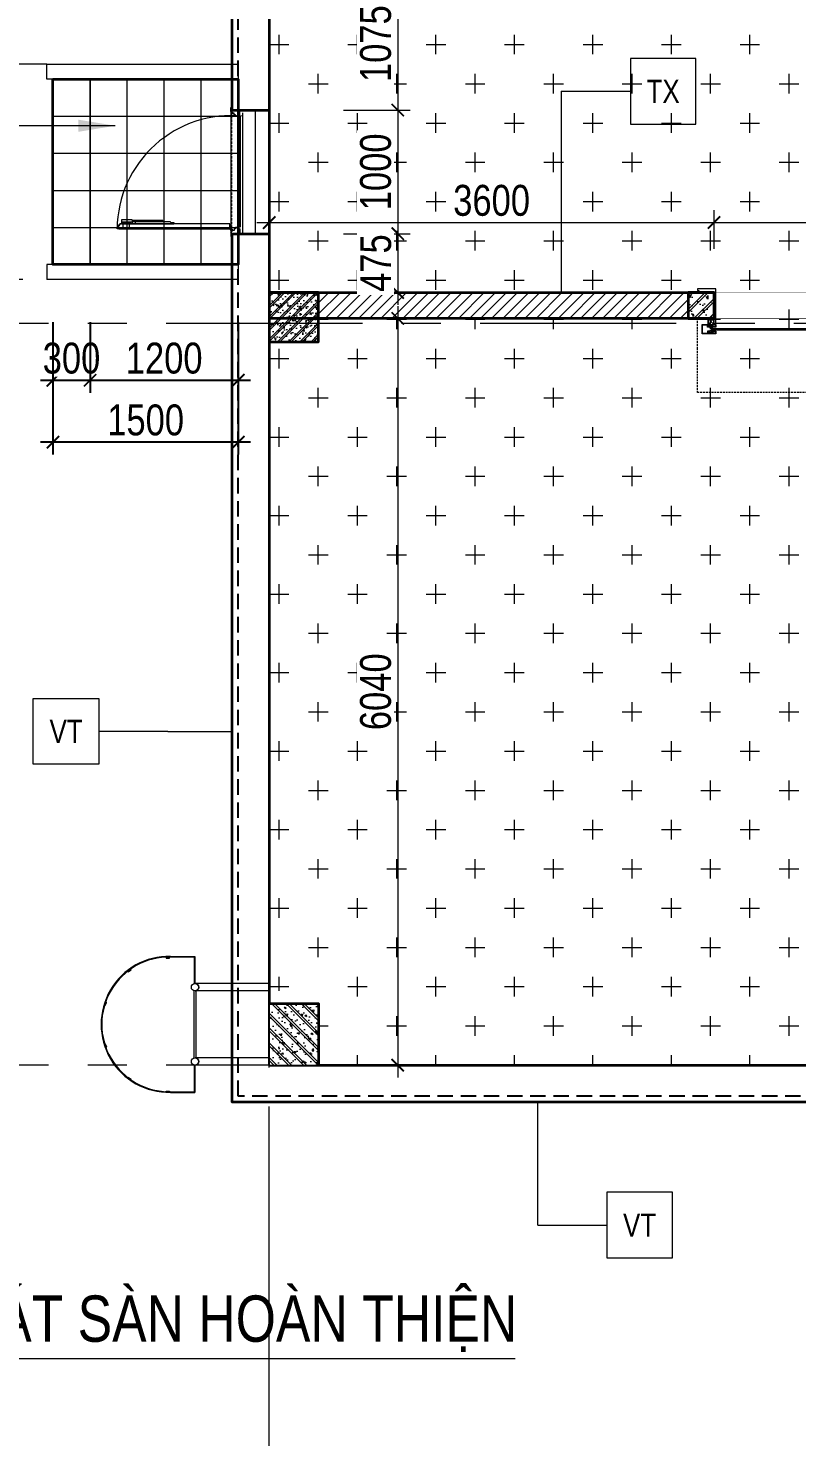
# Model space of a CAD drawing. Header units: millimetres. Extents: x -547695 to 905972, y -1055718 to 167349.
# Drawn here: x -527020 to -520799, y -895293 to -883900 of the extents above; entities that cross this region are included whole.
import ezdxf
from ezdxf.enums import TextEntityAlignment as Align
from ezdxf.xclip import XClip

# ---------------------------------------------------------------- set-up
doc = ezdxf.new("R2010")
doc.units = ezdxf.units.MM
doc.header["$XCLIPFRAME"] = 0
for name, pattern in [('$0$BASE-A0$0$HIDDEN', [0.375, 0.25, -0.125]), ('CENTER', [50.8, 31.75, -6.35, 6.35, -6.35]), ('XR-MB (+8.000)$0$$0$BASE-A0$0$HIDDEN', [0.375, 0.25, -0.125]), ('XR-MBT1$0$HID', [2.3, 1.5, -0.8]), ('XR-THANG LONG$0$CellPin- Chi Thang sat len mai$0$CellPin- Chi Thang sat len mai$0$XKITLINE00', [0])]:
    doc.linetypes.add(name, pattern=pattern)
doc.layers.get('DEFPOINTS').update_dxf_attribs({"color": 1, "lineweight": 25})
doc.layers.add('8', color=8, linetype='Continuous')
doc.layers.add('S-DIM', color=8, linetype='Continuous')
for name, color, linetype, lineweight in [('A-COLS', 9, 'Continuous', 9), ('A-DIMS', 8, 'Continuous', 9), ('A-DOOR', 142, 'Continuous', 9), ('A-EQPM', 127, 'Continuous', 9), ('A-GRID', 250, 'CENTER', 15), ('A-HEVY', 111, 'Continuous', 35), ('A-PATT', 252, 'Continuous', 9), ('A-SYMBOLS', 10, 'Continuous', 13), ('A-WALL', 12, 'Continuous', 13), ('HATCH', 159, 'Continuous', 0), ('XR-MB (+8.000)$0$chi dan', 8, 'Continuous', 9), ('XR-MB (+8.000)$0$DIM TAN', 169, 'Continuous', 13), ('XR-MB (+8.000)$0$net khung', 2, 'Continuous', 13), ('XR-MB (+8.000)$0$phu kien ngoai cua', 4, 'Continuous', 5)]:
    doc.layers.add(name, color=color, linetype=linetype, lineweight=lineweight)
doc.styles.add('VTK _ Arial_2.5 mm', font='arial.ttf', dxfattribs={"width": 0.8})
doc.styles.add('VTK_Arial', font='arial.ttf', dxfattribs={"width": 0.8})
doc.dimstyles.new('A-2.5-DIM100', dxfattribs={"dimscale": 100, "dimtxt": 2.5, "dimasz": 1, "dimexe": 1, "dimexo": 0, "dimgap": 0.5, "dimtad": 1, "dimdec": 0, "dimzin": 12, "dimdsep": 46, "dimtxsty": 'VTK_Arial', "dimblk": 'ARCHTICK', "dimcen": 0, "dimdle": 1, "dimclrd": 256, "dimclre": 256, "dimclrt": 7, "dimadec": 1, "dimazin": 3, "dimtfac": 1, "dimtdec": 0, "dimtmove": 0, "dimatfit": 2, "dimfxl": 20, "dimtfill": 1, "dimtolj": 1, "dimtzin": 0, "dimlwd": -1, "dimlwe": -1, "dimarcsym": 0})

# ---------------------------------------------------------------- blocks, each defined once
blk = doc.blocks.new('*U285')
blk.add_lwpolyline([(-11, 0), (-11, 10.68), (-11, 13.27)])
blk.add_wipeout([(3.54, 3.54), (-3.54, 3.54), (-3.54, -3.54), (3.54, -3.54)])
blk.add_lwpolyline([(3.54, 3.54), (-3.54, 3.54), (-3.54, -3.54), (3.54, -3.54)], close=True)
blk.add_lwpolyline([(-11, 0), (-3.54, 0)])
at = {"color": 7, "style": 'VTK _ Arial_2.5 mm', "width": 0.8, "flags": 8}
blk.add_attdef('SYMBOL', text='', height=2.5, dxfattribs=at).set_placement((0, 0), align=Align.MIDDLE_CENTER)
blk = doc.blocks.new('*U287')
blk.add_lwpolyline([(-11, 0), (-11, -19.13), (-11, -21.72)])
blk.add_wipeout([(3.54, 3.54), (-3.54, 3.54), (-3.54, -3.54), (3.54, -3.54)])
blk.add_lwpolyline([(3.54, 3.54), (-3.54, 3.54), (-3.54, -3.54), (3.54, -3.54)], close=True)
blk.add_lwpolyline([(-11, 0), (-3.54, 0)])
at = {"color": 7, "style": 'VTK _ Arial_2.5 mm', "width": 0.8, "flags": 8}
blk.add_attdef('SYMBOL', text='', height=2.5, dxfattribs=at).set_placement((0, 0), align=Align.MIDDLE_CENTER)
blk = doc.blocks.new('*U288')
blk.add_lwpolyline([(-11, 0), (-15.35, 0), (-17.93, 0)])
blk.add_wipeout([(3.54, 3.54), (-3.54, 3.54), (-3.54, -3.54), (3.54, -3.54)])
blk.add_lwpolyline([(3.54, 3.54), (-3.54, 3.54), (-3.54, -3.54), (3.54, -3.54)], close=True)
blk.add_lwpolyline([(-11, 0), (-3.54, 0)])
at = {"color": 7, "style": 'VTK _ Arial_2.5 mm', "width": 0.8, "flags": 8}
blk.add_attdef('SYMBOL', text='', height=2.5, dxfattribs=at).set_placement((0, 0), align=Align.MIDDLE_CENTER)
blk = doc.blocks.new('_ARCHTICK')
at = {"color": 0, "linetype": 'ByBlock', "const_width": 0.15}
blk.add_lwpolyline([(-0.5, -0.5), (0.5, 0.5)], dxfattribs=at)
blk = doc.blocks.new('*D356')
at = {"layer": 'A-DIMS', "transparency": 16777216}
for p, q in [((-524029, -883387), (-524029, -884662)), ((-524469, -883487), (-523929, -883487)), ((-524469, -884562), (-523929, -884562))]:
    blk.add_line(p, q, dxfattribs=at)
at = {"layer": 'DEFPOINTS', "color": 0, "transparency": 16777216}
for p in [(-524469, -883487), (-524469, -884562), (-524029, -884562)]:
    blk.add_point(p, dxfattribs=at)
at = {"layer": 'A-DIMS', "transparency": 16777216, "xscale": 100, "yscale": 100, "zscale": 100}
for p, rotation in [((-524029, -883487), 90), ((-524029, -884562), 270)]:
    blk.add_blockref('_ARCHTICK', p, dxfattribs=dict(at, rotation=rotation))
at = {"layer": 'A-DIMS', "color": 7, "transparency": 16777216, "insert": (-524207, -884025), "char_height": 250, "attachment_point": 5, "rotation": 90, "style": 'VTK_Arial', "bg_fill": 3, "box_fill_scale": 1.1, "bg_fill_color": 257, "bg_fill_transparency": 0}
blk.add_mtext('\\A1;1075', dxfattribs=at)
blk = doc.blocks.new('*D357')
at = {"layer": 'A-DIMS', "transparency": 16777216}
for p, q in [((-524029, -884462), (-524029, -885662)), ((-524469, -884562), (-523929, -884562)), ((-524469, -885562), (-523929, -885562))]:
    blk.add_line(p, q, dxfattribs=at)
at = {"layer": 'DEFPOINTS', "color": 0, "transparency": 16777216}
for p in [(-524469, -884562), (-524469, -885562), (-524029, -885562)]:
    blk.add_point(p, dxfattribs=at)
at = {"layer": 'A-DIMS', "transparency": 16777216, "xscale": 100, "yscale": 100, "zscale": 100}
for p, rotation in [((-524029, -884562), 90), ((-524029, -885562), 270)]:
    blk.add_blockref('_ARCHTICK', p, dxfattribs=dict(at, rotation=rotation))
at = {"layer": 'A-DIMS', "color": 7, "transparency": 16777216, "insert": (-524207, -885062), "char_height": 250, "attachment_point": 5, "rotation": 90, "style": 'VTK_Arial', "bg_fill": 3, "box_fill_scale": 1.1, "bg_fill_color": 257, "bg_fill_transparency": 0}
blk.add_mtext('\\A1;1000', dxfattribs=at)
blk = doc.blocks.new('*D358')
at = {"layer": 'A-DIMS', "transparency": 16777216}
for p, q in [((-524029, -885462), (-524029, -886137)), ((-524469, -885562), (-523929, -885562)), ((-524469, -886037), (-523929, -886037))]:
    blk.add_line(p, q, dxfattribs=at)
at = {"layer": 'DEFPOINTS', "color": 0, "transparency": 16777216}
for p in [(-524469, -885562), (-524469, -886037)]:
    blk.add_point(p, dxfattribs=at)
at = {"layer": 'A-DIMS', "transparency": 16777216, "xscale": 100, "yscale": 100, "zscale": 100}
for p, rotation in [((-524029, -885562), 90), ((-524029, -886037), 270)]:
    blk.add_blockref('_ARCHTICK', p, dxfattribs=dict(at, rotation=rotation))
at = {"layer": 'A-DIMS', "color": 7, "transparency": 16777216, "insert": (-524206, -885800), "char_height": 250, "attachment_point": 5, "rotation": 90, "style": 'VTK_Arial', "bg_fill": 3, "box_fill_scale": 1.1, "bg_fill_color": 257, "bg_fill_transparency": 0}
blk.add_mtext('\\A1;475', dxfattribs=at)
at = {"layer": 'DEFPOINTS', "color": 0, "transparency": 16777216}
blk.add_point((-524029, -886037), dxfattribs=at)
blk = doc.blocks.new('*D360')
at = {"layer": 'A-DIMS', "transparency": 16777216}
for p, q in [((-525069, -885685), (-525069, -885372)), ((-521469, -885685), (-521469, -885372)), ((-525169, -885472), (-521369, -885472))]:
    blk.add_line(p, q, dxfattribs=at)
at = {"layer": 'DEFPOINTS', "color": 0, "transparency": 16777216}
for p in [(-521469, -885472), (-525069, -885685), (-521469, -885685)]:
    blk.add_point(p, dxfattribs=at)
at = {"layer": 'A-DIMS', "transparency": 16777216, "xscale": 100, "yscale": 100, "zscale": 100, "rotation": 180}
blk.add_blockref('_ARCHTICK', (-525069, -885472), dxfattribs=at)
at = {"layer": 'A-DIMS', "transparency": 16777216, "xscale": 100, "yscale": 100, "zscale": 100}
blk.add_blockref('_ARCHTICK', (-521469, -885472), dxfattribs=at)
at = {"layer": 'A-DIMS', "color": 7, "transparency": 16777216, "insert": (-523269, -885294), "char_height": 250, "attachment_point": 5, "style": 'VTK_Arial', "bg_fill": 3, "box_fill_scale": 1.1, "bg_fill_color": 257, "bg_fill_transparency": 0}
blk.add_mtext('\\A1;3600', dxfattribs=at)
blk = doc.blocks.new('*D361')
at = {"layer": 'A-DIMS', "transparency": 16777216}
for p, q in [((-521469, -885685), (-521469, -885372)), ((-517469, -885685), (-517469, -885372)), ((-521569, -885472), (-517369, -885472))]:
    blk.add_line(p, q, dxfattribs=at)
at = {"layer": 'DEFPOINTS', "color": 0, "transparency": 16777216}
for p in [(-517469, -885472), (-521469, -885685), (-517469, -885685)]:
    blk.add_point(p, dxfattribs=at)
at = {"layer": 'A-DIMS', "transparency": 16777216, "xscale": 100, "yscale": 100, "zscale": 100, "rotation": 180}
blk.add_blockref('_ARCHTICK', (-521469, -885472), dxfattribs=at)
at = {"layer": 'A-DIMS', "transparency": 16777216, "xscale": 100, "yscale": 100, "zscale": 100}
blk.add_blockref('_ARCHTICK', (-517469, -885472), dxfattribs=at)
at = {"layer": 'A-DIMS', "color": 7, "transparency": 16777216, "insert": (-519469, -885294), "char_height": 250, "attachment_point": 5, "style": 'VTK_Arial', "bg_fill": 3, "box_fill_scale": 1.1, "bg_fill_color": 257, "bg_fill_transparency": 0}
blk.add_mtext('\\A1;4000', dxfattribs=at)
blk = doc.blocks.new('*D368')
at = {"layer": 'A-DIMS', "transparency": 16777216}
for p, q in [((-524029, -886147), (-524029, -892387)), ((-524469, -886247), (-523929, -886247)), ((-524469, -892287), (-523929, -892287))]:
    blk.add_line(p, q, dxfattribs=at)
at = {"layer": 'DEFPOINTS', "color": 0, "transparency": 16777216}
for p in [(-524469, -886247), (-524469, -892287), (-524029, -892287)]:
    blk.add_point(p, dxfattribs=at)
at = {"layer": 'A-DIMS', "transparency": 16777216, "xscale": 100, "yscale": 100, "zscale": 100}
for p, rotation in [((-524029, -886247), 90), ((-524029, -892287), 270)]:
    blk.add_blockref('_ARCHTICK', p, dxfattribs=dict(at, rotation=rotation))
at = {"layer": 'A-DIMS', "color": 7, "transparency": 16777216, "insert": (-524207, -889267), "char_height": 250, "attachment_point": 5, "rotation": 90, "style": 'VTK_Arial', "bg_fill": 3, "box_fill_scale": 1.1, "bg_fill_color": 257, "bg_fill_transparency": 0}
blk.add_mtext('\\A1;6040', dxfattribs=at)
blk = doc.blocks.new('*D398')
at = {"layer": 'DEFPOINTS', "color": 0, "transparency": 16777216}
for p in [(-526819, -886279), (-526519, -886279)]:
    blk.add_point(p, dxfattribs=at)
at = {"layer": 'S-DIM', "transparency": 16777216}
for p, q in [((-526819, -886279), (-526819, -886848)), ((-526519, -886279), (-526519, -886848)), ((-526919, -886748), (-526419, -886748))]:
    blk.add_line(p, q, dxfattribs=at)
at = {"layer": 'S-DIM', "transparency": 16777216, "xscale": 100, "yscale": 100, "zscale": 100, "rotation": 180}
blk.add_blockref('_ARCHTICK', (-526819, -886748), dxfattribs=at)
at = {"layer": 'S-DIM', "transparency": 16777216, "xscale": 100, "yscale": 100, "zscale": 100}
blk.add_blockref('_ARCHTICK', (-526519, -886748), dxfattribs=at)
at = {"layer": 'S-DIM', "color": 7, "transparency": 16777216, "insert": (-526669, -886570), "char_height": 250, "attachment_point": 5, "style": 'VTK_Arial', "bg_fill": 3, "box_fill_scale": 1.1, "bg_fill_color": 257, "bg_fill_transparency": 0}
blk.add_mtext('\\A1;300', dxfattribs=at)
at = {"layer": 'DEFPOINTS', "color": 0, "transparency": 16777216}
blk.add_point((-526519, -886748), dxfattribs=at)
blk = doc.blocks.new('*D399')
at = {"layer": 'DEFPOINTS', "color": 0, "transparency": 16777216}
for p in [(-526519, -886279), (-525319, -886279), (-525319, -886748)]:
    blk.add_point(p, dxfattribs=at)
at = {"layer": 'S-DIM', "transparency": 16777216}
for p, q in [((-526519, -886279), (-526519, -886848)), ((-525319, -886279), (-525319, -886848)), ((-526619, -886748), (-525219, -886748))]:
    blk.add_line(p, q, dxfattribs=at)
at = {"layer": 'S-DIM', "transparency": 16777216, "xscale": 100, "yscale": 100, "zscale": 100, "rotation": 180}
blk.add_blockref('_ARCHTICK', (-526519, -886748), dxfattribs=at)
at = {"layer": 'S-DIM', "transparency": 16777216, "xscale": 100, "yscale": 100, "zscale": 100}
blk.add_blockref('_ARCHTICK', (-525319, -886748), dxfattribs=at)
at = {"layer": 'S-DIM', "color": 7, "transparency": 16777216, "insert": (-525919, -886570), "char_height": 250, "attachment_point": 5, "style": 'VTK_Arial', "bg_fill": 3, "box_fill_scale": 1.1, "bg_fill_color": 257, "bg_fill_transparency": 0}
blk.add_mtext('\\A1;1200', dxfattribs=at)
blk = doc.blocks.new('*D400')
at = {"layer": 'DEFPOINTS', "color": 0, "transparency": 16777216}
for p in [(-526819, -886287), (-525319, -886279), (-526819, -887248)]:
    blk.add_point(p, dxfattribs=at)
at = {"layer": 'S-DIM', "transparency": 16777216}
for p, q in [((-526819, -886287), (-526819, -887348)), ((-525319, -886279), (-525319, -887348)), ((-525219, -887248), (-526919, -887248))]:
    blk.add_line(p, q, dxfattribs=at)
at = {"layer": 'S-DIM', "transparency": 16777216, "xscale": 100, "yscale": 100, "zscale": 100, "rotation": 180}
blk.add_blockref('_ARCHTICK', (-526819, -887248), dxfattribs=at)
at = {"layer": 'S-DIM', "transparency": 16777216, "xscale": 100, "yscale": 100, "zscale": 100}
blk.add_blockref('_ARCHTICK', (-525319, -887248), dxfattribs=at)
at = {"layer": 'S-DIM', "color": 7, "transparency": 16777216, "insert": (-526069, -887070), "char_height": 250, "attachment_point": 5, "style": 'VTK_Arial', "bg_fill": 3, "box_fill_scale": 1.1, "bg_fill_color": 257, "bg_fill_transparency": 0}
blk.add_mtext('\\A1;1500', dxfattribs=at)
blk = doc.blocks.new('*D410')
at = {"layer": 'A-DIMS', "transparency": 16777216}
for p, q in [((-527869, -886032), (-527869, -884092)), ((-526869, -884192), (-527969, -884192)), ((-527062, -885932), (-527969, -885932))]:
    blk.add_line(p, q, dxfattribs=at)
at = {"layer": 'DEFPOINTS', "color": 0, "transparency": 16777216}
for p in [(-527869, -884192), (-526869, -884192), (-527062, -885932)]:
    blk.add_point(p, dxfattribs=at)
at = {"layer": 'A-DIMS', "transparency": 16777216, "xscale": 100, "yscale": 100, "zscale": 100}
for p, rotation in [((-527869, -884192), 90), ((-527869, -885932), 270)]:
    blk.add_blockref('_ARCHTICK', p, dxfattribs=dict(at, rotation=rotation))
at = {"layer": 'A-DIMS', "color": 7, "transparency": 16777216, "insert": (-528047, -885062), "char_height": 250, "attachment_point": 5, "rotation": 90, "style": 'VTK_Arial', "bg_fill": 3, "box_fill_scale": 1.1, "bg_fill_color": 257, "bg_fill_transparency": 0}
blk.add_mtext('\\A1;1740', dxfattribs=at)
blk = doc.blocks.new('*U131')
for p, q in [((0, 0), (-14.5, 0)), ((128.87, 0), (0, 0))]:
    blk.add_line(p, q)
blk.add_circle((-8.5, 0), 6)
at = {"color": 7, "style": 'VTK_Arial', "width": 0.8}
blk.add_attdef('SECTION', (0, 1.86), '', height=5, dxfattribs=at)
blk.add_attdef('MARK', text='', height=3.5, dxfattribs=at).set_placement((-8.59, 0.99), align=Align.CENTER)
at = {"color": 7, "linetype": 'Continuous', "style": 'VTK_Arial', "width": 0.8}
blk.add_attdef('REF', text='', height=2.5, dxfattribs=at).set_placement((-8.49, -3.75), align=Align.CENTER)
at = {"color": 7, "linetype": 'Continuous', "style": 'VTK_Arial', "width": 0.8, "flags": 8}
blk.add_attdef('SCALE-I', (0, -4.25), '', height=2.5, dxfattribs=at)
blk = doc.blocks.new('ERBHRTHB4T')
at = {"color": 0}
blk.add_wipeout([(-200, 100), (200, 100), (200, -400), (-200, -400)], dxfattribs=at).dxf.layer = '8'
at = {"layer": 'A-PATT'}
h = blk.add_hatch(dxfattribs=at)
h.set_pattern_fill('BT-01', color=256, scale=20, style=0, double=1, pattern_type=2)
h.set_pattern_definition([(50, (115612.73, 26820), (143.45204, -12.55043), [15, -165]), (355, (115612.73, 26820), (-27.75027, 150.43843), [12, -132]), (100.4514, (115624.68, 26818.95), (115.70188, 137.88791), [12.74804, -140.22842]), (46.1842, (115612.73, 26860), (213.4482, -33.1038), [22.5, -247.5]), (96.6356, (115630.52, 26857.24), (186.93254, 194.82357), [19.12206, -210.3426]), (351.1842, (115612.73, 26860), (186.9324, 194.8237), [18, -198]), (21, (115632.73, 26850), (119.38141, -80.52378), [15, -165]), (326, (115632.73, 26850), (48.66307, 145.03), [12, -132]), (71.4514, (115642.68, 26843.29), (168.04453, 64.5061), [12.74804, -140.22842]), (37.5, (115612.73, 26820), (2.43197, 66.57877), [0, -130.4, 0, -134, 0, -132.5]), (7.5, (115612.73, 26820), (52.613907, 78.882342), [0, -76.4, 0, -127.4, 0, -50.5]), (327.5, (115568.13, 26820), (106.764487, -4.510974), [0, -50, 0, -156, 0, -207]), (317.5, (115548.13, 26820), (116.637234, 20.021), [0, -65, 0, -103.6, 0, -147]), (45, (115612.73, 26820), (-60.104076, 60.104076), []), (45, (115612.73, 26844.5), (-60.104076, 60.104076), [])])
h.paths.add_polyline_path([(200, 100), (200, -400), (-200, -400), (-200, 100)])
at = {"color": 0}
blk.add_lwpolyline([(-200, 100), (200, 100), (200, -400), (-200, -400)], close=True, dxfattribs=at)
blk = doc.blocks.new('t7i')
blk.add_wipeout([(0, -210), (210, -210), (210, 0), (0, 0)]).dxf.layer = '8'
at = {"layer": 'A-PATT'}
h = blk.add_hatch(dxfattribs=at)
h.set_pattern_fill('BT-01', color=256, scale=20, style=0, double=1, pattern_type=2)
h.set_pattern_definition([(50, (111922.47, 19673.82), (143.45204, -12.55043), [15, -165]), (355, (111922.47, 19673.82), (-27.75027, 150.43843), [12, -132]), (100.4514, (111934.43, 19672.77), (115.70188, 137.8879), [12.74804, -140.22842]), (46.1842, (111922.47, 19713.82), (213.4482, -33.1038), [22.5, -247.5]), (96.6356, (111940.26, 19711.06), (186.93254, 194.82357), [19.12206, -210.3426]), (351.1842, (111922.47, 19713.82), (186.9324, 194.8237), [18, -198]), (21, (111942.47, 19703.82), (119.38141, -80.52378), [15, -165]), (326, (111942.47, 19703.82), (48.66307, 145.03), [12, -132]), (71.4514, (111952.42, 19697.11), (168.04453, 64.5061), [12.74804, -140.22842]), (37.5, (111922.47, 19673.82), (2.43197, 66.57877), [0, -130.4, 0, -134, 0, -132.5]), (7.5, (111922.47, 19673.82), (52.613907, 78.882342), [0, -76.4, 0, -127.4, 0, -50.5]), (327.5, (111877.87, 19673.82), (106.764487, -4.510974), [0, -50, 0, -156, 0, -207]), (317.5, (111857.87, 19673.82), (116.637234, 20.021), [0, -65, 0, -103.6, 0, -147]), (45, (111922.47, 19673.82), (-60.104076, 60.104076), []), (45, (111922.47, 19698.32), (-60.104076, 60.104076), [])])
h.paths.add_polyline_path([(0, -210), (210, -210), (210, 0), (0, 0)])
at = {"layer": 'A-HEVY'}
blk.add_lwpolyline([(0, -210), (210, -210), (210, 0), (0, 0)], close=True, dxfattribs=at)
blk = doc.blocks.new('egerg')
at = {"layer": 'A-PATT'}
h = blk.add_hatch(dxfattribs=at)
h.set_pattern_fill('BT-01', color=256, scale=14.982164, style=0, double=1, pattern_type=2)
h.set_pattern_definition([(50, (22752.53, 12038.09), (107.4611, -9.40163), [11.23662, -123.60285]), (355, (22752.53, 12038.09), (-20.78795, 112.69466), [8.9893, -98.8823]), (100.4514, (22761.49, 12037.31), (86.67322, 103.29296), [9.54966, -105.04626]), (46.1842, (22752.53, 12068.05), (159.8958, -24.7983), [16.8549, -185.4043]), (96.6356, (22765.86, 12065.99), (140.0327, 145.9439), [14.3245, -157.5694]), (351.1842, (22752.53, 12068.05), (140.0326, 145.944), [13.4839, -148.3234]), (21, (22767.51, 12060.56), (89.4296, -60.32102), [11.23662, -123.60285]), (326, (22767.51, 12060.56), (36.4539, 108.64317), [8.9893, -98.8823]), (71.4514, (22774.97, 12055.54), (125.88353, 48.32205), [9.54966, -105.04626]), (37.5, (22752.53, 12038.09), (1.82181, 49.874703), [0, -97.68371, 0, -100.3805, 0, -99.25684]), (7.5, (22752.53, 12038.09), (39.41351, 59.09141), [0, -57.23187, 0, -95.43639, 0, -37.82996]), (327.5, (22719.12, 12038.09), (79.978153, -3.37921), [0, -37.45541, 0, -116.86088, 0, -155.0654]), (317.5, (22704.14, 12038.09), (87.3739, 14.9979), [0, -48.69203, 0, -77.6076, 0, -110.1189]), (45, (22752.53, 12038.09), (-45.02446, 45.02446), []), (45, (22752.53, 12056.44), (-45.02446, 45.02446), [])])
h.paths.add_polyline_path([(0, -200), (400, -200), (400, 200), (0, 200)])
at = {"layer": 'A-HEVY'}
blk.add_lwpolyline([(0, -200), (400, -200), (400, 200), (0, 200)], close=True, dxfattribs=at)
blk = doc.blocks.new('ERYUJH76Y')
at = {"layer": 'A-GRID', "ltscale": 50}
for points in [[(-24000, 3348), (-24000, 25008)], [(4694, 12928), (-30447, 12928)], [(4694, 6928), (-30447, 6928)]]:
    blk.add_lwpolyline(points, dxfattribs=at)
at = {"layer": 'A-SYMBOLS'}
blk.add_blockref('egerg', (-24000, 12978), dxfattribs=at)
at = {"layer": '8'}
blk.add_blockref('t7i', (-20610, 13178), dxfattribs=at)
at = {"layer": 'A-COLS', "xscale": -1, "rotation": 180}
blk.add_blockref('ERBHRTHB4T', (-23800, 7028), dxfattribs=at)
blk = doc.blocks.new('XR-MB (+8.000)$0$ban le b')
at = {"layer": 'A-DOOR'}
for p, q in [((11285, -283), (11288, -283)), ((11285, -307), (11285, -283)), ((11294, -309), (11287, -309)), ((11288, -283), (11288, -305)), ((11297, -306), (11290, -306)), ((11300, -330), (11294, -330)), ((11295, -319), (11295, -310)), ((11297, -327), (11297, -333)), ((11298, -319), (11298, -308))]:
    blk.add_line(p, q, dxfattribs=at)
for radius in [10, 7]:
    blk.add_circle((11297, -330), radius, dxfattribs=at)
for centre, radius, start, end in [((11287, -307), 1.5, 180, 270), ((11290, -305), 1.5, 180, 270), ((11294, -310), 1.5, 0, 90), ((11293, -319), 2, 286.9578, 0), ((11297, -308), 1.5, 0, 90), ((11300, -319), 2, 180, 253.0422)]:
    blk.add_arc(centre, radius, start, end, dxfattribs=at)
blk = doc.blocks.new('XR-MB (+8.000)$0$gioong cao su')
at = {"layer": 'A-DOOR'}
for points in [[(1628098, 55606), (1628100, 55606), (1628100, 55546), (1628098, 55546)], [(1628100, 55591), (1628107, 55591), (1628107, 55561), (1628100, 55561)]]:
    blk.add_lwpolyline(points, close=True, dxfattribs=at)
for points in [[(1628109, 55600), (1628128, 55600, -0.414214), (1628130, 55598), (1628130, 55553, -0.414214), (1628128, 55551), (1628109, 55551, -0.414214), (1628107, 55553), (1628107, 55598, -0.414214)], [(1628109, 55599), (1628128, 55599, -0.414214), (1628129, 55598), (1628129, 55553, -0.414214), (1628128, 55552), (1628109, 55552, -0.414214), (1628108, 55553), (1628108, 55598, -0.414214)]]:
    blk.add_lwpolyline(points, format="xyb", close=True, dxfattribs=at)
blk = doc.blocks.new('XR-MB (+8.000)$0$123')
at = {"layer": 'A-DOOR'}
h = blk.add_hatch(dxfattribs=at)
h.set_pattern_fill('ANSI31', color=256, style=0)
h.set_pattern_definition([(135, (327793.7614, 93736.06553), (0.08838834765, 0.08838834765), [])])
h.paths.add_polyline_path([(240172, 36474), (240174, 36474), (240174, 36388), (240172, 36388)])
for p, q in [((240146, 36386), (240146, 36398)), ((240146, 36398), (240147, 36398)), ((240186, 36386), (240146, 36386)), ((240147, 36388), (240147, 36398)), ((240185, 36388), (240147, 36388)), ((240171, 36465), (240171, 36475)), ((240221, 36475), (240171, 36475)), ((240172, 36474), (240172, 36388)), ((240172, 36465), (240172, 36474)), ((240172, 36474), (240220, 36474)), ((240174, 36474), (240174, 36388)), ((240174, 36413), (240174, 36413)), ((240185, 36388), (240205, 36403)), ((240186, 36386), (240206, 36401)), ((240220, 36420), (240205, 36420)), ((240205, 36420), (240205, 36403)), ((240221, 36418), (240206, 36418)), ((240206, 36418), (240206, 36401)), ((240235, 36455), (240220, 36474)), ((240235, 36434), (240220, 36434)), ((240220, 36434), (240220, 36420)), ((240236, 36455), (240221, 36475)), ((240221, 36432), (240221, 36418)), ((240236, 36432), (240221, 36432)), ((240235, 36455), (240235, 36434)), ((240236, 36455), (240236, 36432))]:
    blk.add_line(p, q, dxfattribs=at)
blk = doc.blocks.new('XR-MB (+8.000)$0$gdfghgfjjjk')
at = {"layer": 'A-DOOR'}
for p, q in [((196862, 627553), (196861, 626550)), ((196862, 627568), (196871, 627568)), ((196862, 627568), (196862, 627568)), ((196862, 627568), (196862, 627568)), ((196862, 627568), (196862, 627568)), ((196862, 627534), (196862, 627568)), ((196863, 627553), (196862, 626551)), ((196863, 627567), (196870, 627567)), ((196863, 627534), (196863, 627567)), ((196863, 627554), (196896, 627554)), ((196863, 627554), (196863, 627554)), ((196863, 627545), (196863, 627554)), ((196864, 627545), (196863, 627545)), ((196864, 627553), (196895, 627553)), ((196864, 627545), (196864, 627553)), ((196870, 627567), (196870, 627554)), ((196871, 627568), (196871, 627554)), ((196895, 627553), (196895, 627544)), ((196895, 627544), (196906, 627544)), ((196896, 627554), (196896, 627544)), ((196896, 627544), (196907, 627544)), ((196905, 626564), (196906, 627544)), ((196905, 626563), (196907, 627544)), ((196906, 627544), (196906, 627534)), ((196907, 627544), (196907, 627534)), ((196863, 627515), (196906, 627515)), ((196863, 627506), (196863, 627515)), ((196863, 627460), (196863, 627469)), ((196906, 627460), (196863, 627460)), ((196864, 627514), (196905, 627514)), ((196864, 627506), (196864, 627514)), ((196864, 627461), (196864, 627469)), ((196905, 627461), (196864, 627461)), ((196905, 627514), (196905, 627461)), ((196906, 627515), (196906, 627460)), ((196943, 627529), (196907, 627529)), ((196907, 627529), (196907, 627062)), ((196907, 627514), (196913, 627514)), ((196907, 627462), (196913, 627462)), ((196943, 627434), (196907, 627434)), ((196913, 627514), (196925, 627529)), ((196913, 627514), (196913, 627462)), ((196913, 627462), (196925, 627434)), ((196924, 627095), (196924, 627432)), ((196935, 627432), (196924, 627432)), ((196925, 627529), (196925, 627434)), ((196935, 627162), (196935, 627432)), ((196943, 627434), (196943, 627529)), ((196935, 627406), (196907, 627406)), ((196924, 627162), (196935, 627162)), ((196915, 627089), (196907, 627089)), ((196914, 627062), (196907, 627062)), ((196922, 627093), (196915, 627089)), ((196915, 627062), (196915, 627089)), ((196861, 626550), (196870, 626550)), ((196862, 626571), (196862, 626563)), ((196862, 626571), (196862, 626564)), ((196862, 626564), (196905, 626564)), ((196862, 626563), (196905, 626563)), ((196862, 626551), (196869, 626551)), ((196869, 626551), (196869, 626563)), ((196870, 626550), (196870, 626563)), ((197894, 626451), (196820, 626451)), ((197862, 626489), (196874, 626489)), ((196875, 626469), (197862, 626469))]:
    blk.add_line(p, q, dxfattribs=at)
at = {"layer": 'A-DOOR', "linetype": 'XR-MB (+8.000)$0$$0$BASE-A0$0$HIDDEN'}
blk.add_line((197899, 626550), (196851, 626550), dxfattribs=at)
at = {"layer": 'A-DOOR'}
blk.add_arc((196851, 626550), 1018, 354.451, 89.3822, dxfattribs=at)
for centre, major_axis, start_param, end_param in [((196914, 627062), (-0.809, 0.369), 1.998585, 3.569381), ((196921, 627095), (2.34, 1.29), 4.637391, 5.778763)]:
    blk.add_ellipse(centre, major_axis=major_axis, ratio=1, start_param=start_param, end_param=end_param, dxfattribs=at)
at = {"layer": 'XR-MB (+8.000)$0$chi dan', "extrusion": (0, 0, -1), "xscale": 0.8895027643677431, "yscale": 0.8895027643677431, "zscale": -0.889502743225944, "rotation": 179.9978614932291}
blk.add_blockref('XR-MB (+8.000)$0$123', (16817, 658913), dxfattribs=at)
at = {"layer": 'XR-MB (+8.000)$0$chi dan', "xscale": 0.8895027643677431, "yscale": 0.8895027643677431, "zscale": 0.8895027643677431, "rotation": 180.0021385067709}
blk.add_blockref('XR-MB (+8.000)$0$123', (411551, 658929), dxfattribs=at)
at = {"layer": 'XR-MB (+8.000)$0$net khung', "xscale": 0.1601102353251793, "yscale": 0.1601102353251793, "zscale": 0.1601102172678523, "rotation": 90.00213296456585}
for p in [(205775, 365814), (206777, 365814)]:
    blk.add_blockref('XR-MB (+8.000)$0$gioong cao su', p, dxfattribs=at)
at = {"layer": 'XR-MB (+8.000)$0$phu kien ngoai cua', "xscale": 0.889502645156231, "yscale": 0.889502763748169, "zscale": 0.8895026589233752, "rotation": 270.002134667727}
blk.add_blockref('XR-MB (+8.000)$0$ban le b', (197145, 636598), dxfattribs=at)
blk = doc.blocks.new('XR-MB (+8.000)$0$cua 1 canh')
blk.add_wipeout([(0, 0), (0, -1100), (220, -1100), (220, 0)]).dxf.layer = 'A-DOOR'
at = {"layer": 'A-DOOR'}
blk.add_lwpolyline([(0, 0), (220, 0), (220, -1100), (0, -1100)], close=True, dxfattribs=at)
at = {"layer": 'XR-MB (+8.000)$0$DIM TAN', "xscale": -1, "rotation": 270}
blk.add_blockref('XR-MB (+8.000)$0$gdfghgfjjjk', (-626335, -197918), dxfattribs=at)
blk = doc.blocks.new('*U40')
for p, q in [((-3985, 335), (-4095, 335)), ((-4095, 335), (-4095, 260)), ((-3988, 332), (-4092, 332)), ((-4092, 332), (-4092, 263)), ((-4010, 325), (-4053, 325)), ((-4053, 312), (-4053, 325)), ((-4053, 317), (-4053, 317)), ((-4037, 312), (-4053, 312)), ((-4037, 282), (-4053, 282)), ((-4053, 282), (-4053, 269)), ((-4053, 277), (-4053, 277)), ((-4010, 269), (-4053, 269)), ((-4013, 322), (-4050, 322)), ((-4050, 315), (-4050, 322)), ((-4037, 315), (-4050, 315)), ((-4037, 279), (-4050, 279)), ((-4050, 279), (-4050, 272)), ((-4013, 272), (-4050, 272)), ((-4037, 315), (-4037, 312)), ((-4037, 279), (-4037, 282)), ((-4023, 315), (-4013, 315)), ((-4013, 315), (-4023, 315)), ((-4023, 312), (-4023, 315)), ((-4023, 312), (-3985, 312)), ((-3985, 282), (-4023, 282)), ((-4023, 282), (-4023, 279)), ((-4013, 279), (-4023, 279)), ((-4013, 315), (-4013, 322)), ((-4013, 279), (-4013, 272)), ((-4010, 315), (-4010, 325)), ((-4010, 315), (-3988, 315)), ((-3988, 279), (-4010, 279)), ((-4010, 279), (-4010, 269)), ((-3988, 315), (-3988, 332)), ((-3985, 312), (-3985, 335)), ((-15, 312), (-15, 335)), ((-15, 335), (95, 335)), ((23, 312), (-15, 312)), ((-15, 282), (23, 282)), ((-12, 315), (-12, 332)), ((-12, 332), (92, 332)), ((10, 315), (-12, 315)), ((-12, 279), (10, 279)), ((10, 315), (10, 325)), ((10, 325), (53, 325)), ((10, 279), (10, 269)), ((10, 269), (53, 269)), ((13, 315), (13, 322)), ((13, 322), (50, 322)), ((23, 315), (13, 315)), ((13, 315), (23, 315)), ((13, 279), (23, 279)), ((13, 279), (13, 272)), ((13, 272), (50, 272)), ((23, 312), (23, 315)), ((23, 282), (23, 279)), ((37, 315), (37, 312)), ((37, 315), (50, 315)), ((37, 312), (53, 312)), ((37, 279), (37, 282)), ((37, 282), (53, 282)), ((37, 279), (50, 279)), ((50, 315), (50, 322)), ((50, 279), (50, 272)), ((53, 312), (53, 325)), ((53, 317), (53, 317)), ((53, 282), (53, 269)), ((53, 277), (53, 277)), ((92, 332), (92, 263)), ((95, 335), (95, 260))]:
    blk.add_line(p, q)
for points in [[(-4037, 312, 0.277794), (-4010, 306, -0.278361), (-4023, 312)], [(-4037, 282, -0.277794), (-4010, 289, 0.278361), (-4023, 282)], [(37, 312, -0.277794), (10, 306, 0.278361), (23, 312)], [(37, 282, 0.277794), (10, 289, -0.278361), (23, 282)]]:
    blk.add_lwpolyline(points, format="xyb")
at = {"linetype": 'XR-MBT1$0$HID', "ltscale": 10, "const_width": 20}
blk.add_lwpolyline([(-4025, 298), (25, 298)], dxfattribs=at)
at = {"style": 'VTK_Arial', "width": 0.8}
blk.add_attdef('DFDFD', (-1866, 322), '', height=100, dxfattribs=at)
at = {"color": 250}
blk.add_wipeout([(0, 0), (-4000, 0), (-4000, 210), (0, 210)], dxfattribs=at)
for p, q in [((-4095, 260), (-3985, 260)), ((-4092, 263), (-3988, 263)), ((-3988, 263), (-3988, 279)), ((-3985, 260), (-3985, 282)), ((-15, 260), (-15, 282)), ((95, 260), (-15, 260)), ((-12, 263), (-12, 279)), ((92, 263), (-12, 263)), ((-4000, 210), (-4000, 0)), ((0, 210), (0, 0))]:
    blk.add_line(p, q)
at = {"color": 1}
for p, q in [((-4002, 258), (-4048, 212)), ((-4048, 258), (-4002, 212)), ((2, 258), (48, 212)), ((48, 258), (2, 212))]:
    blk.add_line(p, q, dxfattribs=at)
at = {"linetype": 'XR-MBT1$0$HID', "ltscale": 10}
blk.add_lwpolyline([(50, 210), (135, 210), (135, 810), (-4135, 810), (-4135, 454), (-4135, 454), (-4135, 210), (-4050, 210)], dxfattribs=at)
for points in [[(-4000, 260), (-4000, 250), (-3985, 250), (-3985, -30), (-4135, -30), (-4135, -15), (-4123, -15), (-4123, 0)], [(-4050, 260), (-4000, 260), (-4000, 210), (-4050, 210), (-4050, 260)], [(0, 260), (0, 250), (-15, 250), (-15, -30), (135, -30), (135, -15), (123, -15), (123, 0)], [(50, 260), (0, 260), (0, 210), (50, 210), (50, 260)]]:
    blk.add_lwpolyline(points)
for points in [[(-4048, 258), (-4002, 258), (-4002, 212), (-4048, 212)], [(48, 258), (2, 258), (2, 212), (48, 212)]]:
    blk.add_lwpolyline(points, close=True)
blk = doc.blocks.new('egeg')
at = {"layer": 'A-PATT'}
for points in [[(1500, 720), (-50, 720)], [(-50, 600), (-50, 720)], [(1500, 720), (1500, -1020)], [(1500, 600), (-50, 600)], [(0, 600), (0, -900)], [(300, 600), (300, -900)], [(1500, -900), (-50, -900)], [(-50, -900), (-50, -1020)], [(1500, -1020), (-50, -1020)]]:
    blk.add_lwpolyline(points, dxfattribs=at)
blk = doc.blocks.new('XR-THANG LONG$0$THANG LONG 1')
for p, q in [((-330, 0), (-330, -958)), ((-270, 0), (-270, -958)), ((270, 0), (270, -958)), ((330, 0), (330, -958)), ((-550, -959), (-330, -959)), ((-550, -1171), (-550, -959)), ((-545, -964), (-329, -964)), ((-545, -1171), (-545, -964)), ((270, -950), (-270, -950)), ((270, -966), (-270, -966)), ((329, -964), (545, -964)), ((330, -959), (550, -959)), ((545, -1156), (545, -964)), ((550, -1156), (550, -959))]:
    blk.add_line(p, q)
at = {"linetype": 'XR-THANG LONG$0$CellPin- Chi Thang sat len mai$0$CellPin- Chi Thang sat len mai$0$XKITLINE00', "lineweight": 0}
for p, q in [((-540, -1166), (-540, -1193)), ((-536, -1166), (-540, -1166)), ((-540, -1171), (-536, -1168)), ((-540, -1176), (-536, -1173)), ((-540, -1181), (-536, -1178)), ((-540, -1186), (-536, -1183)), ((-540, -1191), (-539, -1191)), ((-540, -1193), (-536, -1193)), ((-539, -1191), (-536, -1188)), ((-536, -1193), (-536, -1166)), ((541, -1166), (544, -1166)), ((541, -1193), (541, -1166)), ((544, -1171), (541, -1168)), ((544, -1176), (541, -1173)), ((544, -1181), (541, -1178)), ((544, -1186), (541, -1183)), ((543, -1191), (541, -1188)), ((544, -1193), (541, -1193)), ((544, -1191), (543, -1191)), ((544, -1166), (544, -1193)), ((-439, -1475), (-442, -1477)), ((-442, -1477), (-426, -1500)), ((-424, -1498), (-439, -1475)), ((-439, -1481), (-438, -1477)), ((-436, -1485), (-435, -1481)), ((428, -1498), (443, -1475)), ((446, -1477), (431, -1500)), ((440, -1485), (440, -1481)), ((443, -1475), (446, -1477)), ((443, -1481), (443, -1477)), ((-433, -1490), (-432, -1485)), ((-430, -1494), (-429, -1489)), ((-427, -1497), (-427, -1494)), ((-427, -1498), (-427, -1497)), ((-426, -1500), (-424, -1498)), ((431, -1500), (428, -1498)), ((432, -1497), (431, -1494)), ((432, -1498), (432, -1497)), ((435, -1494), (434, -1489)), ((438, -1490), (437, -1485)), ((-178, -1675), (-180, -1678)), ((-180, -1678), (-154, -1689)), ((-153, -1686), (-178, -1675)), ((-175, -1680), (-177, -1676)), ((-170, -1682), (-172, -1678)), ((-166, -1684), (-167, -1680)), ((-161, -1686), (-163, -1682)), ((-157, -1687), (-158, -1684)), ((-156, -1688), (-157, -1687)), ((-154, -1689), (-153, -1686)), ((158, -1686), (183, -1675)), ((159, -1689), (158, -1686)), ((184, -1678), (159, -1689)), ((160, -1688), (161, -1687)), ((161, -1687), (162, -1684)), ((165, -1686), (167, -1682)), ((170, -1684), (172, -1680)), ((175, -1682), (177, -1678)), ((179, -1680), (181, -1676)), ((183, -1675), (184, -1678))]:
    blk.add_line(p, q, dxfattribs=at)
for centre in [(-300, -958), (300, -958)]:
    blk.add_circle(centre, 29.8)
for centre, radius, start, end in [((-300, -958), 29.8, 0, 180), ((300, -958), 29.8, 0, 180), ((0, -1168), 550, 178.756, 1.244), ((0, -1168), 545, 178.7591, 1.2409)]:
    blk.add_arc(centre, radius, start, end)
blk = doc.blocks.new('RHRTHRHRT')
at = {"layer": 'A-WALL', "transparency": 33554620}
h = blk.add_hatch(dxfattribs=at)
h.set_pattern_fill('ANSI31', color=253, scale=20)
h.set_pattern_definition([(45, (-24900, -14300), (-44.90128, 44.90128), [])])
h.paths.add_polyline_path([(-12900, -8760), (-12900, -14800), (-13110, -14800), (-13110, -8760)])
h.paths.add_polyline_path([(-1510, -14200), (-1510, -8760), (-1300, -8760), (-1300, -14200)])
h.paths.add_polyline_path([(-1510, -8760), (-24900, -8760), (-24900, -8550), (-1510, -8550)])
at = {"layer": 'A-HEVY'}
blk.add_lwpolyline([(-25300, -8075), (-25300, -14800), (-1300, -14800)], dxfattribs=at)
at = {"layer": 'A-WALL'}
blk.add_lwpolyline([(-1510, -8760), (-24900, -8760), (-24900, -8550), (-1510, -8550)], close=True, dxfattribs=at)
at = {"layer": 'A-DOOR', "xscale": -0.9090909426681971, "yscale": 0.9090909426681971, "zscale": 0.9090909426681971, "rotation": 359.9999999999994}
blk.add_blockref('XR-MB (+8.000)$0$cua 1 canh', (-25410, -7075), dxfattribs=at)
at = {"layer": 'A-EQPM', "ltscale": 5}
ref = blk.add_blockref('XR-THANG LONG$0$THANG LONG 1', (-24942, -14470), dxfattribs=dict(at, rotation=270))
XClip(ref).set_block_clipping_path([(-870.7667026655, -1806.57183918), (629.7850374664, -358.1826348585)])
at = {"layer": 'A-HEVY'}
for points in [[(-25600, -7075), (-25600, 0), (0, 0), (0, -300), (-25300, -300), (-25300, -7075)], [(-25600, -7075), (-25300, -7075)], [(-25600, -8075), (-25300, -8075)], [(-1300, -15100), (-25600, -15100), (-25600, -8075)]]:
    blk.add_lwpolyline(points, dxfattribs=at)
at = {"layer": 'DEFPOINTS', "linetype": '$0$BASE-A0$0$HIDDEN', "ltscale": 500}
blk.add_lwpolyline([(-25550, -50), (0, -50), (0, -15050), (-25550, -15050)], close=True, dxfattribs=at)
at = {"layer": 'A-WALL'}
blk.add_blockref('egeg', (-27050, -7425), dxfattribs=at)
at = {"layer": 'A-DOOR', "xscale": -1, "rotation": 180}
blk.add_blockref('*U40', (-17700, -8550), dxfattribs=at)
at = {"layer": 'A-GRID'}
ref = blk.add_blockref('ERYUJH76Y', (-1300, -21728), dxfattribs=at)
XClip(ref).set_block_clipping_path([(-32069.3798585372, 5005.1306604635), (6367.1031573832, 26504.5361301411)])

msp = doc.modelspace()

# ---------------------------------------------------------------- block references
at = {"layer": 'A-HEVY'}
msp.add_blockref('RHRTHRHRT', (-499769.1, -877487.3), dxfattribs=at)

# ---------------------------------------------------------------- next in the draw order: hatches: boundary and pattern name
at = {"layer": 'HATCH', "transparency": 33554620}
h = msp.add_hatch(dxfattribs=at)
h.set_pattern_fill('_USER', color=256, scale=300, double=1, pattern_type=0)
h.set_pattern_definition([(0, (-526819.12, -885812.26), (0, 300), []), (90, (-526819.12, -885812.26), (-300, 2e-14), [])])
h.paths.add_polyline_path([(-526819.1, -884312.3), (-525319.1, -884312.3), (-525319.1, -885812.3), (-526819.1, -885812.3)])

# ---------------------------------------------------------------- next in the draw order: linework, layer by layer
at = {"layer": 'A-HEVY'}
msp.add_lwpolyline([(-526819.1, -884312.3), (-525319.1, -884312.3), (-525319.1, -885812.3), (-526819.1, -885812.3)], close=True, dxfattribs=at)

# ---------------------------------------------------------------- next in the draw order: block references
at = {"layer": 'A-SYMBOLS', "xscale": 74.91082045184334, "yscale": 74.91082045184334, "zscale": 74.91082045184334}
for name, p, values in [('*U287', (-521880.9, -884410), {'SYMBOL': 'TX'}), ('*U285', (-522071.5, -893581), {'SYMBOL': 'VT'})]:
    msp.add_blockref(name, p, dxfattribs=at).add_auto_attribs(values)
at = {"layer": 'A-SYMBOLS'}
ref = msp.add_blockref('*U288', (-526712.6, -889587.8), dxfattribs=dict(at, xscale=-74.91082045184334, yscale=74.91082045184334, zscale=74.91082045184334))
ref.add_attrib('SYMBOL', 'VT', dxfattribs={"layer": '0', "color": 7, "height": 187.28, "style": 'VTK _ Arial_2.5 mm', "width": 0.8, "flags": 8}).set_placement((-526712.6, -889587.8), align=Align.MIDDLE_CENTER)
ref = msp.add_blockref('*U131', (-532730.9, -894663.6), dxfattribs=dict(at, xscale=74.91082045184334, yscale=74.91082045184334, zscale=74.91082045184334))
ref.add_attrib('SECTION', 'MẶT BẰNG TƯỜNG XÂY - LÁT SÀN HOÀN THIỆN', (-532730.9, -894524.6), dxfattribs={"layer": '0', "color": 7, "height": 374.554, "style": 'VTK_Arial', "width": 0.8})
ref.add_attrib('REF', '-', dxfattribs={"layer": '0', "color": 7, "linetype": 'Continuous', "height": 187.3, "style": 'VTK_Arial', "width": 0.8}).set_placement((-533367.1, -894944.8), align=Align.CENTER)
ref.add_attrib('MARK', '1', dxfattribs={"layer": '0', "color": 7, "height": 262.2, "style": 'VTK_Arial', "width": 0.8}).set_placement((-533374.2, -894589.7), align=Align.CENTER)

# ---------------------------------------------------------------- next in the draw order: dimensions: what is measured, and where the dimension line sits
at = {"layer": 'S-DIM'}
dim = msp.add_linear_dim(base=(-526519.1, -886748.1), p1=(-526819.1, -886278.6), p2=(-526519.1, -886278.6), dimstyle='A-2.5-DIM100', override={"dimpost": '\\X'}, dxfattribs=at)
dim.commit()
dim.dimension.update_dxf_attribs({"geometry": '*D398', "text_midpoint": (-526669.1, -886748.1), "dimtype": 160})

# ---------------------------------------------------------------- next in the draw order: leaders
at = {"layer": 'A-SYMBOLS'}
msp.add_leader([(-526314.9, -884688.9), (-528237.6, -884688.9)], dimstyle='A-2.5-DIM100', override={"dimasz": 3, "dimgap": 0.5, "dimtad": 0}, dxfattribs=at)

# ---------------------------------------------------------------- next in the draw order: hatches: boundary and pattern name
at = {"layer": 'HATCH', "transparency": 33554620}
h = msp.add_hatch(dxfattribs=at)
h.set_pattern_fill('CROSS', color=256, scale=50)
h.set_pattern_definition([(0, (-525069.12, -892287.26), (317.5, 317.5), [158.75, -476.25]), (90, (-524989.75, -892366.63), (-317.5, 317.5), [158.75, -476.25])])
h.paths.add_polyline_path([(-517469.4, -886037.3), (-513999.1, -886037.3), (-513999.1, -886247.3), (-517469.4, -886247.3)], flags=16)
h.paths.add_polyline_path([(-525069.1, -891687.3), (-524669.1, -891687.3), (-524669.1, -892287.3), (-517269.1, -892287.3), (-517269.1, -891687.3), (-516869.1, -891687.3), (-516869.1, -892287.3), (-512879.1, -892287.3), (-512879.1, -886247.3), (-512959.1, -886247.3), (-512959.1, -886037.2), (-512959.1, -886037.3), (-501069.1, -886037.3), (-501069.1, -892287.3), (-499769.1, -892287.3), (-499769.1, -886037.3), (-499769.1, -877787.3), (-501069.1, -877787.3), (-501069.1, -878387.3), (-501469.1, -878387.3), (-501469.1, -877787.3), (-525069.1, -877787.3), (-525069.1, -886037.3), (-521404.4, -886037.3), (-521404.4, -886247.3), (-524669.1, -886247.3), (-525069.1, -886247.3), (-525069.1, -886537.3)])

# ---------------------------------------------------------------- next in the draw order: linework, layer by layer
at = {"layer": 'A-HEVY'}
msp.add_lwpolyline([(-509269.1, -877787.3), (-516869.1, -877787.3), (-516869.1, -878287.3), (-517269.1, -878287.3), (-517269.1, -877787.3), (-524669.1, -877787.3), (-524669.1, -878287.3), (-525069.1, -878287.3), (-525069.1, -886037.3), (-521469.4, -886037.3), (-521469.4, -886247.3), (-524669.1, -886247.3), (-525069.1, -886247.3), (-525069.1, -886537.3), (-525069.1, -891787.3), (-524669.1, -891787.3), (-524669.1, -892287.3), (-517269.1, -892287.3), (-517269.1, -891787.3), (-516869.1, -891787.3), (-516869.1, -892287.3), (-512879.1, -892287.3)], dxfattribs=at)

# ---------------------------------------------------------------- next in the draw order: block references
msp.add_blockref('RHRTHRHRT', (-499769.1, -896619.6), dxfattribs=at)

# ---------------------------------------------------------------- next in the draw order: dimensions: what is measured, and where the dimension line sits
at = {"layer": 'A-DIMS'}
dim = msp.add_linear_dim(base=(-527869.3, -884192.3), p1=(-527061.9, -885932.3), p2=(-526869.1, -884192.3), angle=90, dimstyle='A-2.5-DIM100', override={"dimpost": '\\X', "dimtmove": 1}, dxfattribs=at)
dim.commit()
dim.dimension.update_dxf_attribs({"geometry": '*D410', "text_midpoint": (-528047, -885062.3)})
at = {"layer": 'S-DIM'}
dim = msp.add_linear_dim(base=(-525319.1, -886748.1), p1=(-526519.1, -886278.6), p2=(-525319.1, -886278.6), dimstyle='A-2.5-DIM100', override={"dimpost": '\\X', "dimtmove": 1}, dxfattribs=at)
dim.commit()
dim.dimension.update_dxf_attribs({"geometry": '*D399', "text_midpoint": (-525919.1, -886570.5)})

# ---------------------------------------------------------------- next in the draw order: dimensions: what is measured, and where the dimension line sits
at = {"layer": 'A-DIMS'}
dim = msp.add_linear_dim(base=(-524029.1, -884562.3), p1=(-524469.1, -883487.3), p2=(-524469.1, -884562.3), angle=90, dimstyle='A-2.5-DIM100', override={"dimpost": '\\X', "dimblk": 'ARCHTICK'}, dxfattribs=at)
dim.commit()
dim.dimension.update_dxf_attribs({"geometry": '*D356', "text_midpoint": (-524206.8, -884024.8)})
at = {"layer": 'S-DIM'}
dim = msp.add_linear_dim(base=(-526819.1, -887248.1), p1=(-525319.1, -886278.6), p2=(-526819.1, -886287.3), dimstyle='A-2.5-DIM100', override={"dimpost": '\\X', "dimtmove": 1}, dxfattribs=at)
dim.commit()
dim.dimension.update_dxf_attribs({"geometry": '*D400', "text_midpoint": (-526069.1, -887070.5)})

# ---------------------------------------------------------------- next in the draw order: dimensions: what is measured, and where the dimension line sits
at = {"layer": 'A-DIMS'}
dim = msp.add_linear_dim(base=(-524029.1, -885562.3), p1=(-524469.1, -884562.3), p2=(-524469.1, -885562.3), angle=90, dimstyle='A-2.5-DIM100', override={"dimpost": '\\X', "dimblk": 'ARCHTICK'}, dxfattribs=at)
dim.commit()
dim.dimension.update_dxf_attribs({"geometry": '*D357', "text_midpoint": (-524029.1, -885062.3), "dimtype": 160})

# ---------------------------------------------------------------- next in the draw order: dimensions: what is measured, and where the dimension line sits
dim = msp.add_linear_dim(base=(-524029.1, -886037.3), p1=(-524469.1, -885562.3), p2=(-524469.1, -886037.3), angle=90, dimstyle='A-2.5-DIM100', override={"dimpost": '\\X', "dimblk": 'ARCHTICK'}, dxfattribs=at)
dim.commit()
dim.dimension.update_dxf_attribs({"geometry": '*D358', "text_midpoint": (-524029.1, -885799.8), "dimtype": 160})

# ---------------------------------------------------------------- next in the draw order: dimensions: what is measured, and where the dimension line sits
dim = msp.add_linear_dim(base=(-521469.4, -885471.8), p1=(-525069.1, -885684.5), p2=(-521469.4, -885684.5), dimstyle='A-2.5-DIM100', override={"dimpost": '\\X', "dimblk": 'ARCHTICK'}, dxfattribs=at)
dim.commit()
dim.dimension.update_dxf_attribs({"geometry": '*D360', "text_midpoint": (-523269.3, -885294.1)})
dim = msp.add_linear_dim(base=(-524029.1, -892287.3), p1=(-524469.1, -886247.3), p2=(-524469.1, -892287.3), angle=90, dimstyle='A-2.5-DIM100', override={"dimpost": '\\X', "dimblk": 'ARCHTICK'}, dxfattribs=at)
dim.commit()
dim.dimension.update_dxf_attribs({"geometry": '*D368', "text_midpoint": (-524206.8, -889267.3)})

# ---------------------------------------------------------------- next in the draw order: dimensions: what is measured, and where the dimension line sits
dim = msp.add_linear_dim(base=(-517469.4, -885471.8), p1=(-521469.4, -885684.5), p2=(-517469.4, -885684.5), dimstyle='A-2.5-DIM100', override={"dimpost": '\\X', "dimblk": 'ARCHTICK'}, dxfattribs=at)
dim.commit()
dim.dimension.update_dxf_attribs({"geometry": '*D361', "text_midpoint": (-519469.4, -885294.2)})

doc.saveas('drawing.dxf')
